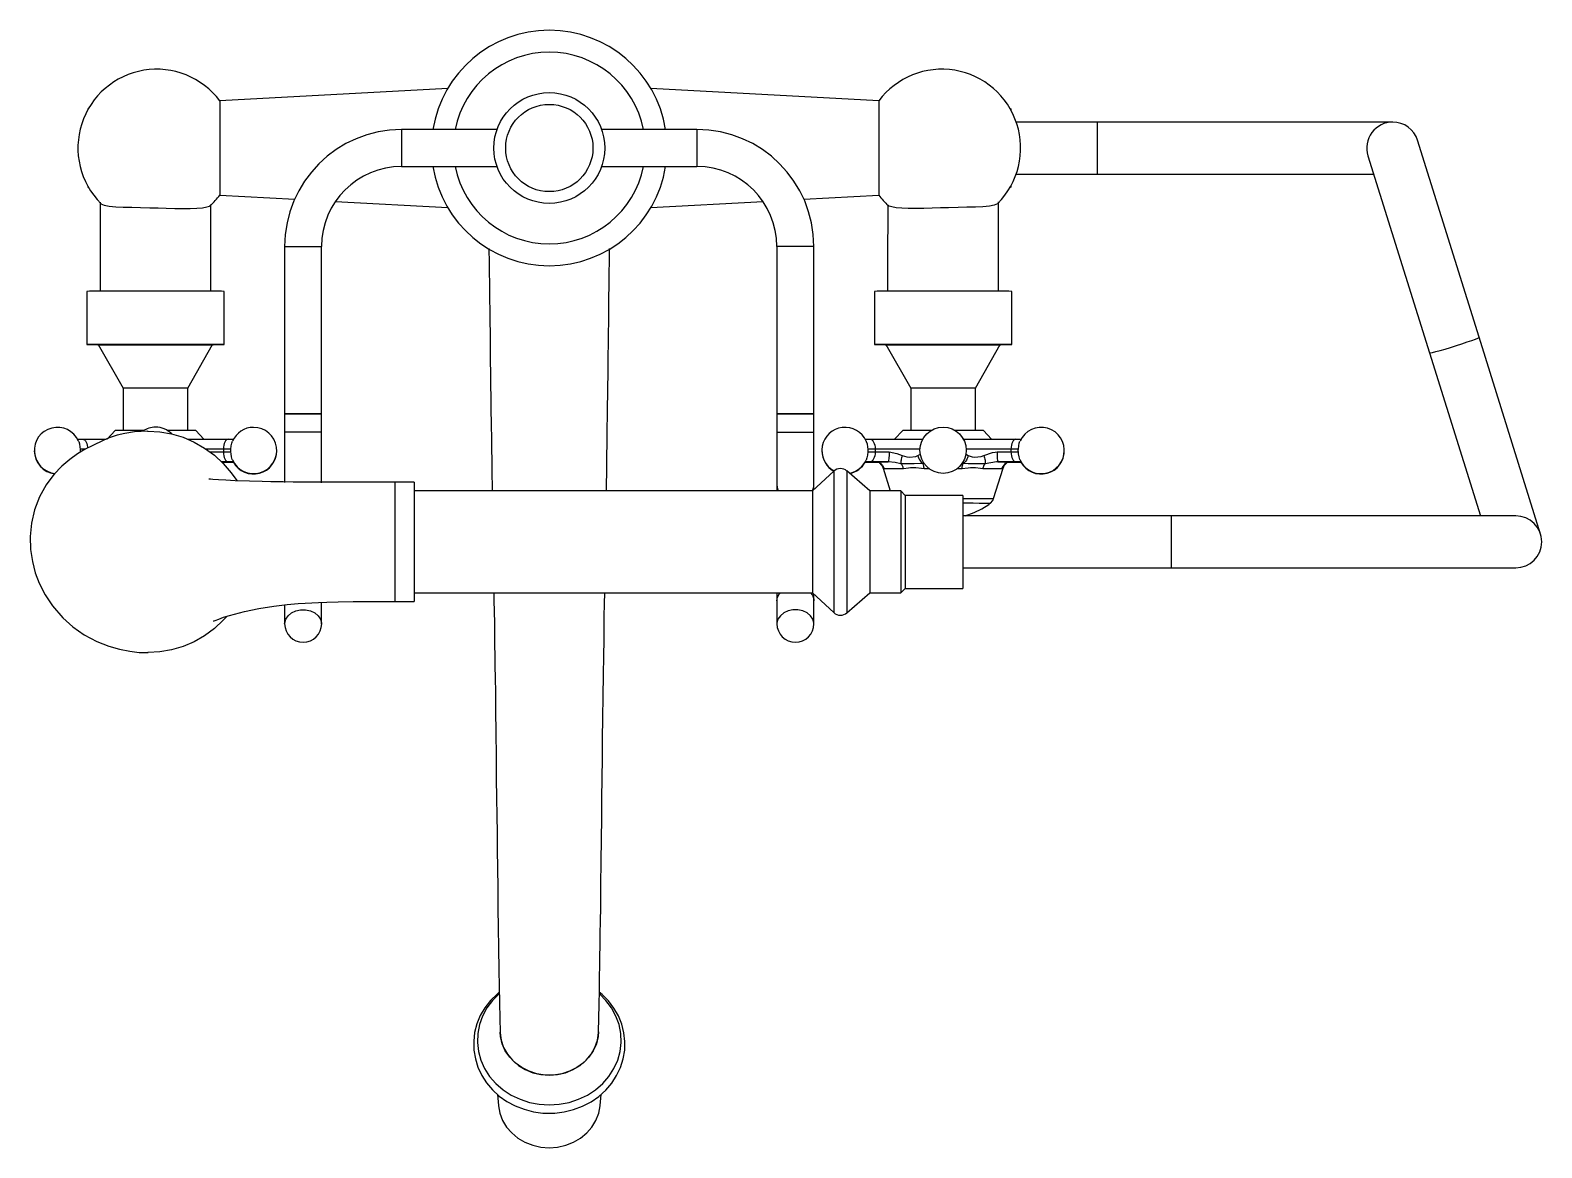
# Model space of a CAD drawing. Header units: millimetres. Extents: x 500 to 613, y 94 to 180.
# Drawn here: x 501.84 to 517.19, y 138.93 to 150.28 of the extents above; entities that cross this region are included whole.
import ezdxf

# ---------------------------------------------------------------- set-up
doc = ezdxf.new("R2010")
doc.units = ezdxf.units.MM
doc.layers.add('RUBINETTI', color=251, linetype='Continuous')

msp = doc.modelspace()

# ---------------------------------------------------------------- linework, layer by layer
at = {"layer": 'RUBINETTI'}
for p, q in [((506.076, 149.693), (503.761, 149.566)), ((503.761, 149.566), (503.761, 148.609)), ((510.455, 149.566), (508.14, 149.693)), ((510.455, 149.566), (510.455, 148.609)), ((502.428, 149.489), (502.42, 149.485)), ((502.42, 149.485), (502.42, 149.476)), ((511.788, 149.489), (511.795, 149.485)), ((511.795, 149.485), (511.795, 149.476)), ((506.577, 149.275), (505.608, 149.275)), ((505.608, 149.275), (505.608, 148.9)), ((508.608, 149.275), (507.639, 149.275)), ((508.608, 149.275), (508.608, 148.9)), ((512.676, 149.352), (511.851, 149.352)), ((515.676, 149.352), (512.676, 149.352)), ((512.676, 148.824), (512.676, 149.352)), ((516.553, 147.167), (515.928, 149.167)), ((515.424, 149.009), (516.049, 147.009)), ((505.608, 148.9), (506.577, 148.9)), ((507.639, 148.9), (508.608, 148.9)), ((511.851, 148.824), (512.676, 148.824)), ((512.676, 148.824), (515.482, 148.824)), ((502.42, 148.7), (502.42, 148.691)), ((502.42, 148.691), (502.428, 148.686)), ((511.795, 148.691), (511.788, 148.686)), ((511.795, 148.7), (511.795, 148.691)), ((502.546, 148.539), (502.546, 148.484)), ((502.546, 148.484), (502.546, 148.377)), ((502.554, 148.525), (502.554, 148.522)), ((502.554, 148.522), (502.587, 148.508)), ((502.587, 148.508), (502.637, 148.499)), ((502.637, 148.499), (502.704, 148.492)), ((502.704, 148.492), (502.779, 148.488)), ((502.779, 148.488), (502.866, 148.486)), ((502.866, 148.486), (502.956, 148.484)), ((502.956, 148.484), (503.051, 148.482)), ((503.051, 148.482), (503.135, 148.479)), ((503.135, 148.479), (503.218, 148.477)), ((503.218, 148.477), (503.303, 148.475)), ((503.303, 148.475), (503.384, 148.474)), ((503.384, 148.474), (503.461, 148.475)), ((503.461, 148.475), (503.528, 148.477)), ((503.528, 148.477), (503.585, 148.482)), ((503.585, 148.482), (503.628, 148.489)), ((503.628, 148.489), (503.657, 148.498)), ((503.657, 148.498), (503.664, 148.503)), ((503.67, 148.49), (503.67, 148.511)), ((503.67, 148.237), (503.67, 148.49)), ((503.761, 148.609), (504.522, 148.568)), ((504.936, 148.545), (506.076, 148.483)), ((508.14, 148.483), (509.279, 148.545)), ((509.694, 148.568), (510.455, 148.609)), ((510.546, 148.511), (510.546, 148.486)), ((510.546, 148.486), (510.546, 148.312)), ((510.559, 148.498), (510.552, 148.503)), ((510.587, 148.489), (510.559, 148.498)), ((510.631, 148.482), (510.587, 148.489)), ((510.688, 148.477), (510.631, 148.482)), ((510.755, 148.475), (510.688, 148.477)), ((510.832, 148.474), (510.755, 148.475)), ((510.912, 148.475), (510.832, 148.474)), ((510.998, 148.477), (510.912, 148.475)), ((511.081, 148.479), (510.998, 148.477)), ((511.164, 148.482), (511.081, 148.479)), ((511.26, 148.484), (511.164, 148.482)), ((511.35, 148.486), (511.26, 148.484)), ((511.437, 148.488), (511.35, 148.486)), ((511.512, 148.492), (511.437, 148.488)), ((511.579, 148.499), (511.512, 148.492)), ((511.628, 148.508), (511.579, 148.499)), ((511.661, 148.522), (511.628, 148.508)), ((511.662, 148.525), (511.661, 148.522)), ((511.67, 148.5), (511.67, 148.54)), ((511.67, 148.416), (511.67, 148.5)), ((502.546, 148.377), (502.546, 148.244)), ((511.67, 148.314), (511.67, 148.416)), ((502.546, 148.244), (502.545, 148.079)), ((503.67, 147.949), (503.67, 148.237)), ((510.546, 148.312), (510.545, 148.112)), ((511.67, 148.189), (511.67, 148.314)), ((511.67, 148.037), (511.67, 148.189)), ((502.545, 148.079), (502.545, 147.878)), ((504.42, 148.088), (504.42, 146.388)), ((504.42, 148.088), (504.795, 148.088)), ((504.795, 146.388), (504.795, 148.088)), ((506.495, 148.066), (506.497, 147.919)), ((507.717, 147.742), (507.72, 148.012)), ((507.72, 148.012), (507.721, 148.068)), ((509.42, 148.088), (509.42, 146.388)), ((509.795, 148.088), (509.42, 148.088)), ((509.795, 146.388), (509.795, 148.088)), ((510.545, 148.112), (510.545, 147.886)), ((511.67, 147.853), (511.67, 148.037)), ((502.545, 147.878), (502.545, 147.632)), ((503.67, 147.632), (503.67, 147.949)), ((506.497, 147.919), (506.5, 147.62)), ((510.545, 147.886), (510.545, 147.632)), ((507.714, 147.516), (507.717, 147.742)), ((511.67, 147.632), (511.67, 147.853)), ((502.41, 147.632), (502.41, 147.092)), ((502.417, 147.632), (502.41, 147.632)), ((502.438, 147.633), (502.417, 147.632)), ((502.473, 147.633), (502.438, 147.633)), ((502.521, 147.633), (502.473, 147.633)), ((502.58, 147.634), (502.521, 147.633)), ((502.651, 147.634), (502.58, 147.634)), ((502.731, 147.634), (502.651, 147.634)), ((502.818, 147.634), (502.731, 147.634)), ((502.911, 147.634), (502.818, 147.634)), ((503.009, 147.634), (502.911, 147.634)), ((503.108, 147.634), (503.009, 147.634)), ((503.207, 147.634), (503.108, 147.634)), ((503.304, 147.634), (503.207, 147.634)), ((503.398, 147.634), (503.304, 147.634)), ((503.485, 147.634), (503.398, 147.634)), ((503.565, 147.634), (503.485, 147.634)), ((503.635, 147.634), (503.565, 147.634)), ((503.695, 147.633), (503.635, 147.634)), ((503.743, 147.633), (503.695, 147.633)), ((503.777, 147.633), (503.743, 147.633)), ((503.799, 147.632), (503.777, 147.633)), ((503.806, 147.632), (503.799, 147.632)), ((503.806, 147.092), (503.806, 147.632)), ((506.5, 147.62), (506.503, 147.369)), ((510.41, 147.632), (510.41, 147.092)), ((510.417, 147.632), (510.41, 147.632)), ((510.41, 147.632), (510.41, 147.632)), ((510.438, 147.633), (510.417, 147.632)), ((510.473, 147.633), (510.438, 147.633)), ((510.521, 147.633), (510.473, 147.633)), ((510.58, 147.634), (510.521, 147.633)), ((510.651, 147.634), (510.58, 147.634)), ((510.731, 147.634), (510.651, 147.634)), ((510.818, 147.634), (510.731, 147.634)), ((510.911, 147.634), (510.818, 147.634)), ((511.009, 147.634), (510.911, 147.634)), ((511.108, 147.634), (511.009, 147.634)), ((511.207, 147.634), (511.108, 147.634)), ((511.304, 147.634), (511.207, 147.634)), ((511.398, 147.634), (511.304, 147.634)), ((511.485, 147.634), (511.398, 147.634)), ((511.565, 147.634), (511.485, 147.634)), ((511.635, 147.634), (511.565, 147.634)), ((511.695, 147.633), (511.635, 147.634)), ((511.743, 147.633), (511.695, 147.633)), ((511.777, 147.633), (511.743, 147.633)), ((511.799, 147.632), (511.777, 147.633)), ((511.806, 147.632), (511.799, 147.632)), ((511.806, 147.092), (511.806, 147.632)), ((507.712, 147.334), (507.714, 147.516)), ((506.503, 147.369), (506.506, 147.165)), ((507.71, 147.196), (507.712, 147.334)), ((502.417, 147.092), (502.41, 147.092)), ((502.41, 147.092), (502.417, 147.091)), ((502.438, 147.092), (502.417, 147.092)), ((502.417, 147.091), (502.438, 147.091)), ((502.473, 147.093), (502.438, 147.092)), ((502.438, 147.091), (502.473, 147.091)), ((502.521, 147.093), (502.473, 147.093)), ((502.473, 147.091), (502.521, 147.09)), ((502.58, 147.093), (502.521, 147.093)), ((502.521, 147.09), (502.58, 147.09)), ((502.527, 147.092), (502.779, 146.649)), ((502.535, 147.092), (502.527, 147.092)), ((502.527, 147.092), (502.527, 147.092)), ((502.556, 147.092), (502.535, 147.092)), ((502.591, 147.093), (502.556, 147.092)), ((502.651, 147.093), (502.58, 147.093)), ((502.638, 147.093), (502.591, 147.093)), ((502.697, 147.093), (502.638, 147.093)), ((502.731, 147.094), (502.651, 147.093)), ((502.767, 147.093), (502.697, 147.093)), ((502.818, 147.094), (502.731, 147.094)), ((502.844, 147.093), (502.767, 147.093)), ((502.911, 147.094), (502.818, 147.094)), ((502.929, 147.094), (502.844, 147.093)), ((503.009, 147.094), (502.911, 147.094)), ((503.017, 147.094), (502.929, 147.094)), ((503.108, 147.094), (503.009, 147.094)), ((503.108, 147.094), (503.017, 147.094)), ((503.199, 147.094), (503.108, 147.094)), ((503.207, 147.094), (503.108, 147.094)), ((503.287, 147.094), (503.199, 147.094)), ((503.304, 147.094), (503.207, 147.094)), ((503.371, 147.093), (503.287, 147.094)), ((503.398, 147.094), (503.304, 147.094)), ((503.449, 147.093), (503.371, 147.093)), ((503.485, 147.094), (503.398, 147.094)), ((503.437, 146.649), (503.688, 147.092)), ((503.518, 147.093), (503.449, 147.093)), ((503.565, 147.093), (503.485, 147.094)), ((503.577, 147.093), (503.518, 147.093)), ((503.635, 147.093), (503.565, 147.093)), ((503.625, 147.093), (503.577, 147.093)), ((503.66, 147.092), (503.625, 147.093)), ((503.695, 147.093), (503.635, 147.093)), ((503.635, 147.09), (503.695, 147.09)), ((503.681, 147.092), (503.66, 147.092)), ((503.688, 147.092), (503.681, 147.092)), ((503.688, 147.092), (503.688, 147.092)), ((503.743, 147.093), (503.695, 147.093)), ((503.695, 147.09), (503.743, 147.091)), ((503.777, 147.092), (503.743, 147.093)), ((503.743, 147.091), (503.777, 147.091)), ((503.799, 147.092), (503.777, 147.092)), ((503.777, 147.091), (503.799, 147.091)), ((503.799, 147.091), (503.806, 147.092)), ((503.806, 147.092), (503.799, 147.092)), ((506.506, 147.165), (506.508, 147.009)), ((507.707, 146.975), (507.709, 147.101)), ((507.709, 147.101), (507.71, 147.196)), ((510.417, 147.092), (510.41, 147.092)), ((510.41, 147.092), (510.417, 147.091)), ((510.438, 147.092), (510.417, 147.092)), ((510.417, 147.091), (510.438, 147.091)), ((510.473, 147.093), (510.438, 147.092)), ((510.438, 147.091), (510.473, 147.091)), ((510.521, 147.093), (510.473, 147.093)), ((510.473, 147.091), (510.521, 147.09)), ((510.58, 147.093), (510.521, 147.093)), ((510.521, 147.09), (510.58, 147.09)), ((510.527, 147.092), (510.779, 146.649)), ((510.535, 147.092), (510.527, 147.092)), ((510.527, 147.092), (510.527, 147.092)), ((510.556, 147.092), (510.535, 147.092)), ((510.591, 147.093), (510.556, 147.092)), ((510.651, 147.093), (510.58, 147.093)), ((510.638, 147.093), (510.591, 147.093)), ((510.697, 147.093), (510.638, 147.093)), ((510.731, 147.094), (510.651, 147.093)), ((510.767, 147.093), (510.697, 147.093)), ((510.818, 147.094), (510.731, 147.094)), ((510.844, 147.093), (510.767, 147.093)), ((510.911, 147.094), (510.818, 147.094)), ((510.929, 147.094), (510.844, 147.093)), ((511.009, 147.094), (510.911, 147.094)), ((511.017, 147.094), (510.929, 147.094)), ((511.108, 147.094), (511.009, 147.094)), ((511.108, 147.094), (511.017, 147.094)), ((511.199, 147.094), (511.108, 147.094)), ((511.207, 147.094), (511.108, 147.094)), ((511.287, 147.094), (511.199, 147.094)), ((511.304, 147.094), (511.207, 147.094)), ((511.371, 147.093), (511.287, 147.094)), ((511.398, 147.094), (511.304, 147.094)), ((511.449, 147.093), (511.371, 147.093)), ((511.485, 147.094), (511.398, 147.094)), ((511.437, 146.649), (511.688, 147.092)), ((511.518, 147.093), (511.449, 147.093)), ((511.565, 147.093), (511.485, 147.094)), ((511.577, 147.093), (511.518, 147.093)), ((511.635, 147.093), (511.565, 147.093)), ((511.625, 147.093), (511.577, 147.093)), ((511.66, 147.092), (511.625, 147.093)), ((511.695, 147.093), (511.635, 147.093)), ((511.635, 147.09), (511.695, 147.09)), ((511.681, 147.092), (511.66, 147.092)), ((511.688, 147.092), (511.681, 147.092)), ((511.688, 147.092), (511.688, 147.092)), ((511.743, 147.093), (511.695, 147.093)), ((511.695, 147.09), (511.743, 147.091)), ((511.777, 147.092), (511.743, 147.093)), ((511.743, 147.091), (511.777, 147.091)), ((511.799, 147.092), (511.777, 147.092)), ((511.777, 147.091), (511.799, 147.091)), ((511.799, 147.091), (511.806, 147.092)), ((511.806, 147.092), (511.799, 147.092)), ((516.322, 147.081), (516.379, 147.1)), ((516.379, 147.1), (516.432, 147.118)), ((516.432, 147.118), (516.478, 147.134)), ((516.478, 147.134), (516.515, 147.148)), ((516.515, 147.148), (516.54, 147.158)), ((516.54, 147.158), (516.552, 147.165)), ((516.552, 147.165), (516.553, 147.167)), ((517.177, 145.167), (516.553, 147.167)), ((502.58, 147.09), (502.651, 147.09)), ((502.651, 147.09), (502.731, 147.09)), ((502.731, 147.09), (502.818, 147.09)), ((502.818, 147.09), (502.911, 147.089)), ((502.911, 147.089), (503.009, 147.089)), ((503.009, 147.089), (503.108, 147.089)), ((503.108, 147.089), (503.207, 147.089)), ((503.207, 147.089), (503.304, 147.089)), ((503.304, 147.089), (503.398, 147.09)), ((503.398, 147.09), (503.485, 147.09)), ((503.485, 147.09), (503.565, 147.09)), ((503.565, 147.09), (503.635, 147.09)), ((506.508, 147.009), (506.509, 146.899)), ((507.705, 146.818), (507.707, 146.975)), ((510.58, 147.09), (510.651, 147.09)), ((510.651, 147.09), (510.731, 147.09)), ((510.731, 147.09), (510.818, 147.09)), ((510.818, 147.09), (510.911, 147.089)), ((510.911, 147.089), (511.009, 147.089)), ((511.009, 147.089), (511.108, 147.089)), ((511.108, 147.089), (511.207, 147.089)), ((511.207, 147.089), (511.304, 147.089)), ((511.304, 147.089), (511.398, 147.09)), ((511.398, 147.09), (511.485, 147.09)), ((511.485, 147.09), (511.565, 147.09)), ((511.565, 147.09), (511.635, 147.09)), ((516.049, 147.009), (516.566, 145.352)), ((516.049, 147.009), (516.049, 147.009)), ((516.049, 147.009), (516.057, 147.009)), ((516.057, 147.009), (516.078, 147.012)), ((516.078, 147.012), (516.112, 147.02)), ((516.112, 147.02), (516.156, 147.032)), ((516.156, 147.032), (516.207, 147.046)), ((516.207, 147.046), (516.263, 147.063)), ((516.263, 147.063), (516.322, 147.081)), ((506.509, 146.899), (506.51, 146.829)), ((506.51, 146.829), (506.511, 146.762)), ((507.703, 146.631), (507.705, 146.818)), ((502.779, 146.649), (502.779, 146.22)), ((502.781, 146.649), (502.779, 146.649)), ((502.795, 146.649), (502.781, 146.649)), ((502.823, 146.649), (502.795, 146.649)), ((502.863, 146.65), (502.823, 146.649)), ((502.914, 146.65), (502.863, 146.65)), ((502.974, 146.65), (502.914, 146.65)), ((503.039, 146.65), (502.974, 146.65)), ((503.108, 146.65), (503.039, 146.65)), ((503.176, 146.65), (503.108, 146.65)), ((503.242, 146.65), (503.176, 146.65)), ((503.301, 146.65), (503.242, 146.65)), ((503.352, 146.65), (503.301, 146.65)), ((503.393, 146.649), (503.352, 146.65)), ((503.421, 146.649), (503.393, 146.649)), ((503.435, 146.649), (503.421, 146.649)), ((503.437, 146.649), (503.435, 146.649)), ((503.437, 146.22), (503.437, 146.649)), ((506.511, 146.762), (506.512, 146.672)), ((506.512, 146.672), (506.514, 146.562)), ((507.7, 146.42), (507.703, 146.631)), ((510.779, 146.649), (510.779, 146.22)), ((510.781, 146.649), (510.779, 146.649)), ((510.795, 146.649), (510.781, 146.649)), ((510.823, 146.649), (510.795, 146.649)), ((510.863, 146.65), (510.823, 146.649)), ((510.914, 146.65), (510.863, 146.65)), ((510.974, 146.65), (510.914, 146.65)), ((511.039, 146.65), (510.974, 146.65)), ((511.108, 146.65), (511.039, 146.65)), ((511.176, 146.65), (511.108, 146.65)), ((511.242, 146.65), (511.176, 146.65)), ((511.301, 146.65), (511.242, 146.65)), ((511.352, 146.65), (511.301, 146.65)), ((511.393, 146.649), (511.352, 146.65)), ((511.421, 146.649), (511.393, 146.649)), ((511.435, 146.649), (511.421, 146.649)), ((511.437, 146.649), (511.435, 146.649)), ((511.437, 146.22), (511.437, 146.649)), ((506.514, 146.562), (506.515, 146.433)), ((504.42, 146.388), (504.42, 146.203)), ((504.795, 146.388), (504.42, 146.388)), ((504.42, 146.388), (504.795, 146.388)), ((504.795, 146.203), (504.795, 146.388)), ((506.515, 146.433), (506.518, 146.286)), ((507.697, 146.19), (507.7, 146.42)), ((509.42, 146.388), (509.42, 146.203)), ((509.795, 146.388), (509.42, 146.388)), ((509.42, 146.388), (509.795, 146.388)), ((509.795, 146.203), (509.795, 146.388)), ((502.699, 146.219), (502.616, 146.13)), ((502.718, 146.17), (502.639, 146.143)), ((502.701, 146.219), (502.699, 146.219)), ((502.714, 146.219), (502.701, 146.219)), ((502.742, 146.22), (502.714, 146.219)), ((502.795, 146.189), (502.718, 146.17)), ((502.781, 146.22), (502.742, 146.22)), ((502.832, 146.22), (502.781, 146.22)), ((502.896, 146.205), (502.795, 146.189)), ((502.893, 146.22), (502.832, 146.22)), ((502.96, 146.22), (502.893, 146.22)), ((503.029, 146.213), (502.896, 146.205)), ((502.989, 146.22), (502.96, 146.22)), ((503.028, 146.213), (503.032, 146.213)), ((503.032, 146.213), (503.153, 146.206)), ((503.153, 146.206), (503.272, 146.185)), ((503.256, 146.22), (503.227, 146.22)), ((503.323, 146.22), (503.256, 146.22)), ((503.272, 146.185), (503.389, 146.15)), ((503.383, 146.22), (503.323, 146.22)), ((503.434, 146.22), (503.383, 146.22)), ((503.474, 146.22), (503.434, 146.22)), ((503.501, 146.219), (503.474, 146.22)), ((503.515, 146.219), (503.501, 146.219)), ((503.517, 146.219), (503.515, 146.219)), ((503.6, 146.13), (503.517, 146.219)), ((504.42, 146.203), (504.42, 145.691)), ((504.795, 146.203), (504.42, 146.203)), ((504.795, 145.689), (504.795, 146.203)), ((506.518, 146.286), (506.52, 146.124)), ((507.692, 145.86), (507.697, 146.19)), ((509.42, 146.203), (509.42, 145.665)), ((509.42, 146.203), (509.795, 146.203)), ((509.795, 145.665), (509.795, 146.203)), ((510.699, 146.219), (510.616, 146.13)), ((510.701, 146.219), (510.699, 146.219)), ((510.714, 146.219), (510.701, 146.219)), ((510.742, 146.22), (510.714, 146.219)), ((510.781, 146.22), (510.742, 146.22)), ((510.832, 146.22), (510.781, 146.22)), ((510.893, 146.22), (510.832, 146.22)), ((510.96, 146.22), (510.893, 146.22)), ((510.989, 146.22), (510.96, 146.22)), ((511.256, 146.22), (511.227, 146.22)), ((511.323, 146.22), (511.256, 146.22)), ((511.383, 146.22), (511.323, 146.22)), ((511.434, 146.22), (511.383, 146.22)), ((511.474, 146.22), (511.434, 146.22)), ((511.501, 146.219), (511.474, 146.22)), ((511.515, 146.219), (511.501, 146.219)), ((511.517, 146.219), (511.515, 146.219)), ((511.6, 146.13), (511.517, 146.219)), ((502.392, 146.028), (502.316, 145.981)), ((502.317, 146.131), (502.368, 146.131)), ((502.326, 146.112), (502.328, 146.108)), ((502.328, 146.108), (502.336, 146.082)), ((502.336, 146.082), (502.341, 146.051)), ((502.341, 146.051), (502.343, 146.031)), ((502.399, 146.031), (502.343, 146.031)), ((502.343, 146.031), (502.343, 146.027)), ((502.343, 146.027), (502.343, 146.023)), ((502.343, 146.023), (502.344, 146.02)), ((502.344, 146.02), (502.344, 146.016)), ((502.344, 146.016), (502.344, 146.012)), ((502.368, 146.131), (502.378, 146.129)), ((502.368, 146.131), (502.441, 146.13)), ((502.378, 146.129), (502.387, 146.123)), ((502.387, 146.123), (502.396, 146.114)), ((502.463, 146.065), (502.392, 146.028)), ((502.396, 146.114), (502.403, 146.101)), ((502.403, 146.101), (502.409, 146.086)), ((502.409, 146.086), (502.414, 146.069)), ((502.414, 146.069), (502.417, 146.05)), ((502.417, 146.05), (502.418, 146.041)), ((502.441, 146.13), (502.518, 146.13)), ((502.584, 146.121), (502.463, 146.065)), ((502.518, 146.13), (502.598, 146.13)), ((502.639, 146.143), (502.584, 146.121)), ((502.598, 146.13), (502.606, 146.13)), ((503.389, 146.15), (503.501, 146.101)), ((503.438, 146.13), (503.461, 146.13)), ((503.461, 146.13), (503.538, 146.13)), ((503.501, 146.101), (503.607, 146.04)), ((503.538, 146.13), (503.618, 146.13)), ((503.607, 146.04), (503.706, 145.967)), ((503.618, 146.13), (503.698, 146.13)), ((503.655, 146.031), (503.622, 146.031)), ((503.729, 146.031), (503.655, 146.031)), ((503.698, 146.13), (503.775, 146.13)), ((503.798, 146.031), (503.729, 146.031)), ((503.775, 146.13), (503.848, 146.131)), ((503.799, 146.05), (503.798, 146.031)), ((503.798, 146.031), (503.798, 146.001)), ((503.873, 146.031), (503.798, 146.031)), ((503.802, 146.069), (503.799, 146.05)), ((503.806, 146.086), (503.802, 146.069)), ((503.812, 146.101), (503.806, 146.086)), ((503.82, 146.114), (503.812, 146.101)), ((503.829, 146.123), (503.82, 146.114)), ((503.838, 146.129), (503.829, 146.123)), ((503.848, 146.131), (503.838, 146.129)), ((503.848, 146.131), (503.899, 146.131)), ((503.872, 146.027), (503.873, 146.031)), ((503.872, 146.023), (503.872, 146.027)), ((503.872, 146.02), (503.872, 146.023)), ((503.872, 146.016), (503.872, 146.02)), ((503.872, 146.012), (503.872, 146.016)), ((503.873, 146.031), (503.876, 146.063)), ((503.876, 146.063), (503.882, 146.091)), ((503.882, 146.091), (503.89, 146.112)), ((506.52, 146.124), (506.525, 145.823)), ((510.317, 146.131), (510.368, 146.131)), ((510.326, 146.111), (510.328, 146.108)), ((510.328, 146.108), (510.336, 146.082)), ((510.336, 146.082), (510.341, 146.051)), ((510.341, 146.051), (510.343, 146.031)), ((510.418, 146.031), (510.343, 146.031)), ((510.343, 146.031), (510.343, 146.027)), ((510.343, 146.027), (510.343, 146.023)), ((510.343, 146.023), (510.344, 146.02)), ((510.344, 146.02), (510.344, 146.016)), ((510.344, 146.016), (510.344, 146.012)), ((510.368, 146.131), (510.441, 146.13)), ((510.368, 146.131), (510.378, 146.129)), ((510.378, 146.129), (510.387, 146.123)), ((510.387, 146.123), (510.396, 146.114)), ((510.396, 146.114), (510.403, 146.101)), ((510.403, 146.101), (510.409, 146.086)), ((510.409, 146.086), (510.414, 146.069)), ((510.414, 146.069), (510.417, 146.05)), ((510.417, 146.05), (510.418, 146.031)), ((510.418, 146.031), (510.418, 146.001)), ((510.487, 146.031), (510.418, 146.031)), ((510.441, 146.13), (510.518, 146.13)), ((510.56, 146.031), (510.487, 146.031)), ((510.518, 146.13), (510.598, 146.13)), ((510.635, 146.031), (510.56, 146.031)), ((510.598, 146.13), (510.678, 146.13)), ((510.709, 146.031), (510.635, 146.031)), ((510.678, 146.13), (510.755, 146.13)), ((510.778, 146.031), (510.709, 146.031)), ((510.755, 146.13), (510.828, 146.131)), ((510.839, 146.031), (510.778, 146.031)), ((510.828, 146.131), (510.894, 146.131)), ((510.873, 146.031), (510.839, 146.031)), ((510.894, 146.131), (510.906, 146.131)), ((511.309, 146.131), (511.322, 146.131)), ((511.322, 146.131), (511.388, 146.131)), ((511.377, 146.031), (511.342, 146.031)), ((511.438, 146.031), (511.377, 146.031)), ((511.388, 146.131), (511.461, 146.13)), ((511.507, 146.031), (511.438, 146.031)), ((511.461, 146.13), (511.538, 146.13)), ((511.58, 146.031), (511.507, 146.031)), ((511.538, 146.13), (511.618, 146.13)), ((511.655, 146.031), (511.58, 146.031)), ((511.618, 146.13), (511.698, 146.13)), ((511.729, 146.031), (511.655, 146.031)), ((511.698, 146.13), (511.775, 146.13)), ((511.798, 146.031), (511.729, 146.031)), ((511.775, 146.13), (511.848, 146.131)), ((511.799, 146.05), (511.798, 146.031)), ((511.798, 146.031), (511.798, 146.001)), ((511.873, 146.031), (511.798, 146.031)), ((511.802, 146.069), (511.799, 146.05)), ((511.806, 146.086), (511.802, 146.069)), ((511.812, 146.101), (511.806, 146.086)), ((511.82, 146.114), (511.812, 146.101)), ((511.829, 146.123), (511.82, 146.114)), ((511.838, 146.129), (511.829, 146.123)), ((511.848, 146.131), (511.838, 146.129)), ((511.848, 146.131), (511.899, 146.131)), ((511.872, 146.027), (511.873, 146.031)), ((511.872, 146.023), (511.872, 146.027)), ((511.872, 146.02), (511.872, 146.023)), ((511.872, 146.016), (511.872, 146.02)), ((511.872, 146.012), (511.872, 146.016)), ((511.873, 146.031), (511.876, 146.063)), ((511.876, 146.063), (511.882, 146.091)), ((511.882, 146.091), (511.889, 146.112)), ((502.237, 145.925), (502.156, 145.856)), ((502.316, 145.981), (502.237, 145.925)), ((502.344, 146.012), (502.343, 146.008)), ((502.343, 146.008), (502.343, 146.005)), ((502.343, 146.005), (502.343, 146.001)), ((503.664, 146.001), (503.675, 146.001)), ((503.675, 146.001), (503.693, 146.001)), ((503.693, 146.001), (503.711, 146.001)), ((503.706, 145.967), (503.797, 145.883)), ((503.711, 146.001), (503.729, 146.001)), ((503.729, 146.001), (503.747, 146.001)), ((503.747, 146.001), (503.764, 146.001)), ((503.764, 146.001), (503.781, 146.001)), ((503.783, 145.9), (503.78, 145.9)), ((503.781, 146.001), (503.798, 146.001)), ((503.781, 145.9), (503.786, 145.9)), ((503.805, 145.9), (503.783, 145.9)), ((503.786, 145.898), (503.783, 145.898)), ((503.783, 145.897), (503.805, 145.897)), ((503.786, 145.9), (503.803, 145.9)), ((503.803, 145.898), (503.786, 145.898)), ((503.797, 145.883), (503.878, 145.789)), ((503.798, 146.001), (503.873, 146.001)), ((503.798, 146.001), (503.799, 145.981)), ((503.799, 145.981), (503.802, 145.963)), ((503.802, 145.963), (503.806, 145.945)), ((503.803, 145.9), (503.82, 145.9)), ((503.82, 145.898), (503.803, 145.898)), ((503.827, 145.9), (503.805, 145.9)), ((503.805, 145.897), (503.827, 145.897)), ((503.806, 145.945), (503.812, 145.93)), ((503.812, 145.93), (503.82, 145.918)), ((503.82, 145.918), (503.829, 145.908)), ((503.82, 145.9), (503.839, 145.9)), ((503.839, 145.898), (503.82, 145.898)), ((503.848, 145.901), (503.827, 145.9)), ((503.827, 145.897), (503.848, 145.897)), ((503.829, 145.908), (503.838, 145.903)), ((503.838, 145.903), (503.848, 145.901)), ((503.839, 145.9), (503.858, 145.9)), ((503.858, 145.898), (503.839, 145.898)), ((503.899, 145.901), (503.848, 145.901)), ((503.848, 145.897), (503.901, 145.898)), ((503.858, 145.9), (503.877, 145.9)), ((503.877, 145.898), (503.858, 145.898)), ((503.872, 146.008), (503.872, 146.012)), ((503.872, 146.005), (503.872, 146.008)), ((503.873, 146.001), (503.872, 146.005)), ((503.875, 145.981), (503.873, 146.001)), ((503.88, 145.95), (503.875, 145.981)), ((503.877, 145.9), (503.898, 145.9)), ((503.898, 145.898), (503.877, 145.898)), ((503.888, 145.924), (503.88, 145.95)), ((503.89, 145.92), (503.888, 145.924)), ((503.898, 145.9), (503.899, 145.9)), ((503.901, 145.898), (503.898, 145.898)), ((503.901, 145.898), (503.898, 145.898)), ((510.315, 145.898), (510.368, 145.897)), ((510.318, 145.898), (510.315, 145.898)), ((510.315, 145.898), (510.318, 145.898)), ((510.368, 145.901), (510.317, 145.901)), ((510.317, 145.9), (510.318, 145.9)), ((510.318, 145.9), (510.338, 145.9)), ((510.338, 145.898), (510.318, 145.898)), ((510.333, 145.94), (510.326, 145.919)), ((510.339, 145.969), (510.333, 145.94)), ((510.338, 145.9), (510.358, 145.9)), ((510.358, 145.898), (510.338, 145.898)), ((510.343, 146.001), (510.339, 145.969)), ((510.344, 146.012), (510.343, 146.008)), ((510.343, 146.008), (510.343, 146.005)), ((510.343, 146.005), (510.343, 146.001)), ((510.343, 146.001), (510.418, 146.001)), ((510.358, 145.9), (510.377, 145.9)), ((510.377, 145.898), (510.358, 145.898)), ((510.378, 145.903), (510.368, 145.901)), ((510.389, 145.9), (510.368, 145.901)), ((510.368, 145.897), (510.389, 145.897)), ((510.377, 145.9), (510.395, 145.9)), ((510.395, 145.898), (510.377, 145.898)), ((510.387, 145.908), (510.378, 145.903)), ((510.396, 145.918), (510.387, 145.908)), ((510.411, 145.9), (510.389, 145.9)), ((510.389, 145.897), (510.411, 145.897)), ((510.395, 145.9), (510.413, 145.9)), ((510.413, 145.898), (510.395, 145.898)), ((510.403, 145.93), (510.396, 145.918)), ((510.409, 145.945), (510.403, 145.93)), ((510.414, 145.963), (510.409, 145.945)), ((510.433, 145.9), (510.411, 145.9)), ((510.411, 145.897), (510.433, 145.897)), ((510.413, 145.9), (510.429, 145.9)), ((510.429, 145.898), (510.413, 145.898)), ((510.417, 145.981), (510.414, 145.963)), ((510.418, 146.001), (510.417, 145.981)), ((510.418, 146.001), (510.434, 146.001)), ((510.429, 145.9), (510.445, 145.9)), ((510.445, 145.898), (510.429, 145.898)), ((510.455, 145.9), (510.433, 145.9)), ((510.433, 145.897), (510.453, 145.897)), ((510.434, 146.001), (510.451, 146.001)), ((510.444, 145.9), (510.454, 145.898)), ((510.445, 145.9), (510.459, 145.9)), ((510.459, 145.898), (510.445, 145.898)), ((510.451, 146.001), (510.469, 146.001)), ((510.454, 145.9), (510.455, 145.898)), ((510.455, 145.899), (510.454, 145.9)), ((510.454, 145.9), (510.456, 145.898)), ((510.455, 145.9), (510.458, 145.896)), ((510.478, 145.9), (510.455, 145.9)), ((510.455, 145.9), (510.46, 145.894)), ((510.455, 145.898), (510.456, 145.897)), ((510.456, 145.897), (510.459, 145.894)), ((510.458, 145.896), (510.466, 145.888)), ((510.459, 145.9), (510.464, 145.899)), ((510.459, 145.9), (510.468, 145.9)), ((510.459, 145.894), (510.475, 145.878)), ((510.46, 145.894), (510.469, 145.884)), ((510.464, 145.899), (510.473, 145.891)), ((510.466, 145.888), (510.476, 145.881)), ((510.468, 145.9), (510.478, 145.9)), ((510.469, 146.001), (510.486, 146.001)), ((510.469, 145.884), (510.474, 145.878)), ((510.473, 145.891), (510.476, 145.881)), ((510.474, 145.878), (510.475, 145.878)), ((510.474, 145.878), (510.475, 145.877)), ((510.476, 145.881), (510.475, 145.878)), ((510.475, 145.878), (510.475, 145.878)), ((510.475, 145.878), (510.475, 145.878)), ((510.475, 145.877), (510.48, 145.871)), ((510.482, 145.876), (510.476, 145.881)), ((510.478, 145.9), (510.488, 145.9)), ((510.502, 145.9), (510.478, 145.9)), ((510.48, 145.871), (510.486, 145.862)), ((510.488, 145.87), (510.482, 145.876)), ((510.486, 146.001), (510.504, 146.001)), ((510.486, 145.862), (510.496, 145.843)), ((510.488, 145.9), (510.499, 145.9)), ((510.494, 145.865), (510.488, 145.87)), ((510.499, 145.858), (510.494, 145.865)), ((510.499, 145.9), (510.511, 145.9)), ((510.525, 145.9), (510.502, 145.9)), ((510.504, 146.001), (510.523, 146.001)), ((510.511, 145.9), (510.523, 145.9)), ((510.523, 146.001), (510.541, 146.001)), ((510.523, 145.9), (510.536, 145.9)), ((510.549, 145.9), (510.525, 145.9)), ((510.536, 145.9), (510.549, 145.9)), ((510.541, 146.001), (510.56, 146.001)), ((510.551, 145.902), (510.549, 145.9)), ((510.621, 145.893), (510.549, 145.9)), ((510.553, 145.908), (510.551, 145.902)), ((510.555, 145.917), (510.553, 145.908)), ((510.556, 145.93), (510.555, 145.917)), ((510.558, 145.945), (510.556, 145.93)), ((510.559, 145.962), (510.558, 145.945)), ((510.56, 146.001), (510.559, 145.981)), ((510.559, 145.981), (510.559, 145.962)), ((510.56, 146.001), (510.638, 145.985)), ((510.68, 145.882), (510.621, 145.893)), ((510.638, 145.985), (510.692, 145.964)), ((510.682, 145.917), (510.68, 145.907)), ((510.68, 145.907), (510.68, 145.897)), ((510.68, 145.897), (510.68, 145.889)), ((510.68, 145.889), (510.68, 145.882)), ((510.685, 145.877), (510.68, 145.882)), ((510.729, 145.88), (510.68, 145.882)), ((510.683, 145.928), (510.682, 145.917)), ((510.686, 145.94), (510.683, 145.928)), ((510.688, 145.872), (510.685, 145.877)), ((510.689, 145.952), (510.686, 145.94)), ((510.692, 145.866), (510.688, 145.872)), ((510.692, 145.964), (510.689, 145.952)), ((510.692, 145.964), (510.739, 145.951)), ((510.696, 145.859), (510.692, 145.866)), ((510.816, 145.88), (510.729, 145.88)), ((510.739, 145.951), (510.766, 145.949)), ((510.766, 145.949), (510.83, 145.955)), ((510.904, 145.883), (510.816, 145.88)), ((510.83, 145.955), (510.851, 145.964)), ((510.851, 145.964), (510.879, 145.98)), ((510.851, 145.964), (510.855, 145.952)), ((510.855, 145.952), (510.859, 145.94)), ((510.859, 145.94), (510.865, 145.928)), ((510.865, 145.928), (510.871, 145.917)), ((510.871, 145.917), (510.878, 145.907)), ((510.878, 145.907), (510.886, 145.898)), ((510.886, 145.898), (510.895, 145.89)), ((510.895, 145.89), (510.904, 145.883)), ((510.918, 145.885), (510.904, 145.883)), ((510.906, 145.878), (510.904, 145.883)), ((510.908, 145.872), (510.906, 145.878)), ((510.909, 145.866), (510.908, 145.872)), ((510.911, 145.86), (510.909, 145.866)), ((511.312, 145.883), (511.297, 145.886)), ((511.305, 145.86), (511.306, 145.866)), ((511.306, 145.866), (511.308, 145.872)), ((511.308, 145.872), (511.31, 145.878)), ((511.31, 145.878), (511.312, 145.883)), ((511.321, 145.89), (511.312, 145.883)), ((511.362, 145.88), (511.312, 145.883)), ((511.33, 145.898), (511.321, 145.89)), ((511.338, 145.907), (511.33, 145.898)), ((511.335, 145.982), (511.364, 145.964)), ((511.345, 145.917), (511.338, 145.907)), ((511.351, 145.928), (511.345, 145.917)), ((511.357, 145.94), (511.351, 145.928)), ((511.361, 145.952), (511.357, 145.94)), ((511.364, 145.964), (511.361, 145.952)), ((511.449, 145.88), (511.362, 145.88)), ((511.364, 145.964), (511.402, 145.952)), ((511.402, 145.952), (511.426, 145.949)), ((511.426, 145.949), (511.495, 145.955)), ((511.535, 145.882), (511.449, 145.88)), ((511.495, 145.955), (511.523, 145.964)), ((511.524, 145.866), (511.52, 145.859)), ((511.523, 145.964), (511.611, 145.995)), ((511.523, 145.964), (511.527, 145.952)), ((511.527, 145.872), (511.524, 145.866)), ((511.527, 145.952), (511.53, 145.94)), ((511.531, 145.877), (511.527, 145.872)), ((511.53, 145.94), (511.532, 145.928)), ((511.535, 145.882), (511.531, 145.877)), ((511.532, 145.928), (511.534, 145.917)), ((511.534, 145.917), (511.535, 145.907)), ((511.535, 145.907), (511.536, 145.897)), ((511.592, 145.892), (511.535, 145.882)), ((511.536, 145.889), (511.535, 145.882)), ((511.536, 145.897), (511.536, 145.889)), ((511.651, 145.9), (511.592, 145.892)), ((511.611, 145.995), (511.637, 146)), ((511.637, 146), (511.656, 146.001)), ((511.667, 145.9), (511.651, 145.9)), ((511.656, 146.001), (511.656, 145.981)), ((511.656, 146.001), (511.675, 146.001)), ((511.656, 145.981), (511.657, 145.962)), ((511.657, 145.962), (511.658, 145.945)), ((511.658, 145.945), (511.659, 145.93)), ((511.659, 145.93), (511.661, 145.917)), ((511.661, 145.917), (511.663, 145.908)), ((511.663, 145.908), (511.665, 145.902)), ((511.665, 145.902), (511.667, 145.9)), ((511.667, 145.9), (511.68, 145.9)), ((511.691, 145.9), (511.667, 145.9)), ((511.675, 146.001), (511.693, 146.001)), ((511.68, 145.9), (511.693, 145.9)), ((511.714, 145.9), (511.691, 145.9)), ((511.693, 146.001), (511.711, 146.001)), ((511.693, 145.9), (511.705, 145.9)), ((511.705, 145.9), (511.716, 145.9)), ((511.711, 146.001), (511.729, 146.001)), ((511.737, 145.9), (511.714, 145.9)), ((511.716, 145.9), (511.727, 145.9)), ((511.722, 145.865), (511.717, 145.858)), ((511.728, 145.87), (511.722, 145.865)), ((511.725, 145.854), (511.732, 145.866)), ((511.727, 145.9), (511.738, 145.9)), ((511.733, 145.876), (511.728, 145.87)), ((511.729, 146.001), (511.747, 146.001)), ((511.732, 145.866), (511.737, 145.872)), ((511.74, 145.881), (511.733, 145.876)), ((511.735, 145.872), (511.736, 145.873)), ((511.735, 145.872), (511.735, 145.872)), ((511.736, 145.873), (511.741, 145.878)), ((511.76, 145.9), (511.737, 145.9)), ((511.737, 145.872), (511.741, 145.877)), ((511.738, 145.9), (511.747, 145.9)), ((511.74, 145.881), (511.743, 145.892)), ((511.749, 145.888), (511.74, 145.881)), ((511.741, 145.878), (511.74, 145.881)), ((511.741, 145.878), (511.754, 145.892)), ((511.741, 145.878), (511.748, 145.885)), ((511.741, 145.879), (511.741, 145.878)), ((511.741, 145.878), (511.741, 145.878)), ((511.741, 145.878), (511.741, 145.878)), ((511.741, 145.877), (511.742, 145.877)), ((511.743, 145.892), (511.756, 145.9)), ((511.747, 146.001), (511.764, 146.001)), ((511.747, 145.9), (511.756, 145.9)), ((511.748, 145.885), (511.76, 145.898)), ((511.758, 145.896), (511.749, 145.888)), ((511.754, 145.892), (511.761, 145.899)), ((511.756, 145.9), (511.771, 145.9)), ((511.771, 145.898), (511.756, 145.898)), ((511.761, 145.9), (511.758, 145.896)), ((511.762, 145.9), (511.76, 145.898)), ((511.772, 145.9), (511.76, 145.898)), ((511.783, 145.9), (511.76, 145.9)), ((511.76, 145.898), (511.76, 145.898)), ((511.761, 145.9), (511.761, 145.9)), ((511.762, 145.897), (511.783, 145.897)), ((511.764, 146.001), (511.781, 146.001)), ((511.771, 145.9), (511.786, 145.9)), ((511.786, 145.898), (511.771, 145.898)), ((511.781, 146.001), (511.798, 146.001)), ((511.805, 145.9), (511.783, 145.9)), ((511.783, 145.897), (511.805, 145.897)), ((511.786, 145.9), (511.803, 145.9)), ((511.803, 145.898), (511.786, 145.898)), ((511.798, 146.001), (511.873, 146.001)), ((511.798, 146.001), (511.799, 145.981)), ((511.799, 145.981), (511.802, 145.963)), ((511.802, 145.963), (511.806, 145.945)), ((511.803, 145.9), (511.82, 145.9)), ((511.82, 145.898), (511.803, 145.898)), ((511.827, 145.9), (511.805, 145.9)), ((511.805, 145.897), (511.827, 145.897)), ((511.806, 145.945), (511.812, 145.93)), ((511.812, 145.93), (511.82, 145.918)), ((511.82, 145.918), (511.829, 145.908)), ((511.82, 145.9), (511.839, 145.9)), ((511.839, 145.898), (511.82, 145.898)), ((511.848, 145.901), (511.827, 145.9)), ((511.827, 145.897), (511.848, 145.897)), ((511.829, 145.908), (511.838, 145.903)), ((511.838, 145.903), (511.848, 145.901)), ((511.839, 145.9), (511.858, 145.9)), ((511.858, 145.898), (511.839, 145.898)), ((511.899, 145.901), (511.848, 145.901)), ((511.848, 145.897), (511.901, 145.898)), ((511.858, 145.9), (511.877, 145.9)), ((511.877, 145.898), (511.858, 145.898)), ((511.872, 146.008), (511.872, 146.012)), ((511.872, 146.005), (511.872, 146.008)), ((511.873, 146.001), (511.872, 146.005)), ((511.875, 145.981), (511.873, 146.001)), ((511.88, 145.95), (511.875, 145.981)), ((511.877, 145.9), (511.898, 145.9)), ((511.898, 145.898), (511.877, 145.898)), ((511.888, 145.924), (511.88, 145.95)), ((511.89, 145.92), (511.888, 145.924)), ((511.898, 145.9), (511.899, 145.9)), ((511.901, 145.898), (511.898, 145.898)), ((511.901, 145.898), (511.898, 145.898)), ((502.075, 145.771), (501.998, 145.668)), ((502.156, 145.856), (502.075, 145.771)), ((503.653, 145.725), (503.651, 145.726)), ((503.667, 145.724), (503.653, 145.725)), ((503.689, 145.722), (503.667, 145.724)), ((503.747, 145.718), (503.689, 145.722)), ((503.822, 145.713), (503.747, 145.718)), ((503.916, 145.708), (503.822, 145.713)), ((503.878, 145.789), (503.933, 145.711)), ((506.525, 145.823), (506.528, 145.605)), ((507.688, 145.605), (507.692, 145.86)), ((509.998, 145.806), (509.78, 145.605)), ((509.998, 145.806), (509.998, 144.37)), ((510.364, 145.605), (510.132, 145.808)), ((510.132, 145.808), (510.132, 144.368)), ((510.496, 145.843), (510.497, 145.838)), ((510.498, 145.838), (510.571, 145.605)), ((510.499, 145.838), (510.498, 145.838)), ((510.503, 145.851), (510.499, 145.858)), ((510.507, 145.831), (510.499, 145.838)), ((510.507, 145.844), (510.503, 145.851)), ((510.51, 145.837), (510.507, 145.844)), ((510.513, 145.829), (510.507, 145.831)), ((510.513, 145.829), (510.51, 145.837)), ((510.525, 145.829), (510.513, 145.829)), ((510.54, 145.83), (510.525, 145.829)), ((510.559, 145.83), (510.54, 145.83)), ((510.582, 145.83), (510.559, 145.83)), ((510.608, 145.83), (510.582, 145.83)), ((510.637, 145.83), (510.608, 145.83)), ((510.67, 145.83), (510.637, 145.83)), ((510.705, 145.83), (510.67, 145.83)), ((510.699, 145.853), (510.696, 145.859)), ((510.701, 145.845), (510.699, 145.853)), ((510.703, 145.838), (510.701, 145.845)), ((510.705, 145.83), (510.703, 145.838)), ((510.757, 145.837), (510.705, 145.83)), ((510.776, 145.84), (510.757, 145.837)), ((510.83, 145.839), (510.776, 145.84)), ((510.888, 145.832), (510.83, 145.839)), ((510.915, 145.831), (510.888, 145.832)), ((510.912, 145.853), (510.911, 145.86)), ((510.914, 145.846), (510.912, 145.853)), ((510.915, 145.838), (510.914, 145.846)), ((510.915, 145.831), (510.915, 145.838)), ((510.962, 145.831), (510.915, 145.831)), ((510.966, 145.831), (510.962, 145.831)), ((511.253, 145.831), (511.25, 145.831)), ((511.3, 145.831), (511.253, 145.831)), ((511.3, 145.831), (511.301, 145.838)), ((511.364, 145.837), (511.3, 145.831)), ((511.301, 145.838), (511.302, 145.846)), ((511.302, 145.846), (511.303, 145.853)), ((511.303, 145.853), (511.305, 145.86)), ((511.385, 145.84), (511.364, 145.837)), ((511.439, 145.839), (511.385, 145.84)), ((511.489, 145.832), (511.439, 145.839)), ((511.511, 145.83), (511.489, 145.832)), ((511.512, 145.838), (511.511, 145.83)), ((511.546, 145.83), (511.511, 145.83)), ((511.515, 145.845), (511.512, 145.838)), ((511.517, 145.853), (511.515, 145.845)), ((511.52, 145.859), (511.517, 145.853)), ((511.578, 145.83), (511.546, 145.83)), ((511.608, 145.83), (511.578, 145.83)), ((511.634, 145.83), (511.608, 145.83)), ((511.621, 145.529), (511.718, 145.838)), ((511.657, 145.83), (511.634, 145.83)), ((511.676, 145.83), (511.657, 145.83)), ((511.691, 145.829), (511.676, 145.83)), ((511.703, 145.829), (511.691, 145.829)), ((511.706, 145.837), (511.703, 145.829)), ((511.715, 145.836), (511.703, 145.829)), ((511.709, 145.844), (511.706, 145.837)), ((511.713, 145.851), (511.709, 145.844)), ((511.717, 145.858), (511.713, 145.851)), ((511.717, 145.838), (511.715, 145.836)), ((511.717, 145.838), (511.717, 145.838)), ((511.718, 145.838), (511.725, 145.854)), ((511.718, 145.838), (511.718, 145.838)), ((501.998, 145.668), (501.93, 145.546)), ((504.064, 145.703), (503.916, 145.708)), ((504.19, 145.7), (504.064, 145.703)), ((504.278, 145.698), (504.19, 145.7)), ((504.328, 145.698), (504.278, 145.698)), ((504.404, 145.697), (504.328, 145.698)), ((504.507, 145.696), (504.404, 145.697)), ((504.641, 145.695), (504.507, 145.696)), ((504.807, 145.694), (504.641, 145.695)), ((505.01, 145.694), (504.807, 145.694)), ((505.252, 145.693), (505.01, 145.694)), ((505.539, 145.694), (505.252, 145.693)), ((505.735, 145.694), (505.539, 145.694)), ((505.539, 145.694), (505.539, 144.482)), ((505.735, 145.694), (505.735, 144.482)), ((509.78, 145.605), (505.735, 145.605)), ((509.42, 145.665), (509.42, 145.605)), ((509.42, 145.665), (509.427, 145.626)), ((509.427, 145.626), (509.437, 145.605)), ((509.778, 145.605), (509.78, 145.607)), ((509.78, 145.607), (509.794, 145.646)), ((509.78, 145.605), (509.78, 144.571)), ((509.794, 145.646), (509.795, 145.665)), ((509.795, 145.619), (509.795, 145.665)), ((510.679, 145.605), (510.364, 145.605)), ((510.364, 145.605), (510.364, 144.571)), ((510.724, 145.56), (510.679, 145.605)), ((510.679, 145.605), (510.679, 144.571)), ((511.308, 145.56), (510.724, 145.56)), ((510.724, 145.56), (510.724, 144.616)), ((511.308, 145.56), (511.308, 144.616)), ((501.88, 145.415), (501.849, 145.279)), ((501.93, 145.546), (501.88, 145.415)), ((511.308, 145.53), (511.352, 145.53)), ((511.347, 145.48), (511.308, 145.48)), ((511.415, 145.48), (511.347, 145.48)), ((511.352, 145.53), (511.423, 145.53)), ((511.474, 145.479), (511.415, 145.48)), ((511.423, 145.53), (511.486, 145.53)), ((511.425, 145.386), (511.503, 145.425)), ((511.521, 145.479), (511.474, 145.479)), ((511.486, 145.53), (511.538, 145.53)), ((511.503, 145.425), (511.573, 145.469)), ((511.557, 145.479), (511.521, 145.479)), ((511.538, 145.53), (511.578, 145.53)), ((511.578, 145.479), (511.557, 145.479)), ((511.573, 145.469), (511.583, 145.477)), ((511.578, 145.53), (511.606, 145.529)), ((511.585, 145.478), (511.578, 145.479)), ((511.582, 145.477), (511.589, 145.482)), ((511.585, 145.478), (511.585, 145.478)), ((511.589, 145.482), (511.612, 145.509)), ((511.606, 145.529), (511.619, 145.529)), ((511.612, 145.509), (511.619, 145.527)), ((511.619, 145.529), (511.621, 145.529)), ((501.849, 145.279), (501.836, 145.143)), ((513.425, 145.352), (511.308, 145.352)), ((511.331, 145.352), (511.334, 145.353)), ((511.334, 145.353), (511.425, 145.386)), ((516.925, 145.352), (513.425, 145.352)), ((513.425, 145.352), (513.425, 144.824)), ((501.836, 145.143), (501.839, 145.012)), ((501.839, 145.012), (501.857, 144.889)), ((501.857, 144.889), (501.887, 144.773)), ((511.308, 144.824), (513.425, 144.824)), ((513.425, 144.824), (516.925, 144.824)), ((501.887, 144.773), (501.926, 144.669)), ((501.926, 144.669), (501.987, 144.549)), ((501.987, 144.549), (502.061, 144.437)), ((504.965, 144.479), (505.116, 144.481)), ((505.116, 144.481), (505.305, 144.482)), ((505.305, 144.482), (505.539, 144.482)), ((505.539, 144.482), (505.735, 144.482)), ((505.735, 144.571), (509.78, 144.571)), ((506.545, 144.571), (506.546, 144.492)), ((506.546, 144.492), (506.55, 144.264)), ((507.669, 144.46), (507.671, 144.571)), ((509.42, 144.571), (509.42, 144.488)), ((509.42, 144.488), (509.427, 144.526)), ((509.42, 144.488), (509.42, 144.256)), ((509.427, 144.526), (509.448, 144.562)), ((509.448, 144.562), (509.456, 144.571)), ((509.76, 144.571), (509.78, 144.545)), ((509.78, 144.571), (509.998, 144.37)), ((509.78, 144.545), (509.794, 144.507)), ((509.794, 144.507), (509.795, 144.488)), ((509.795, 144.488), (509.795, 144.557)), ((509.795, 144.256), (509.795, 144.488)), ((510.132, 144.368), (510.364, 144.571)), ((510.364, 144.571), (510.679, 144.571)), ((510.679, 144.571), (510.724, 144.616)), ((510.724, 144.616), (511.308, 144.616)), ((502.061, 144.437), (502.167, 144.315)), ((503.799, 144.322), (503.858, 144.341)), ((503.858, 144.341), (504.011, 144.382)), ((504.011, 144.382), (504.157, 144.412)), ((504.157, 144.412), (504.31, 144.436)), ((504.31, 144.436), (504.445, 144.452)), ((504.42, 144.449), (504.42, 144.256)), ((504.431, 144.304), (504.455, 144.338)), ((504.445, 144.452), (504.558, 144.462)), ((504.455, 144.338), (504.49, 144.367)), ((504.49, 144.367), (504.533, 144.387)), ((504.533, 144.387), (504.582, 144.398)), ((504.558, 144.462), (504.628, 144.466)), ((504.582, 144.398), (504.633, 144.398)), ((504.628, 144.466), (504.696, 144.47)), ((504.633, 144.398), (504.683, 144.387)), ((504.683, 144.387), (504.726, 144.367)), ((504.696, 144.47), (504.763, 144.473)), ((504.726, 144.367), (504.761, 144.338)), ((504.761, 144.338), (504.785, 144.304)), ((504.763, 144.473), (504.848, 144.477)), ((504.795, 144.256), (504.795, 144.475)), ((504.848, 144.477), (504.965, 144.479)), ((507.666, 144.228), (507.667, 144.33)), ((507.667, 144.33), (507.669, 144.46)), ((509.455, 144.338), (509.431, 144.304)), ((509.49, 144.367), (509.455, 144.338)), ((509.533, 144.387), (509.49, 144.367)), ((509.582, 144.398), (509.533, 144.387)), ((509.633, 144.398), (509.582, 144.398)), ((509.683, 144.387), (509.633, 144.398)), ((509.726, 144.367), (509.683, 144.387)), ((509.761, 144.338), (509.726, 144.367)), ((509.785, 144.304), (509.761, 144.338)), ((502.167, 144.315), (502.267, 144.226)), ((502.267, 144.226), (502.385, 144.144)), ((503.706, 144.208), (503.607, 144.135)), ((503.698, 144.283), (503.715, 144.29)), ((503.699, 144.284), (503.698, 144.283)), ((503.797, 144.292), (503.706, 144.208)), ((503.715, 144.29), (503.75, 144.304)), ((503.75, 144.304), (503.799, 144.322)), ((503.828, 144.326), (503.797, 144.292)), ((504.42, 144.256), (504.421, 144.266)), ((504.421, 144.266), (504.431, 144.304)), ((504.785, 144.304), (504.795, 144.266)), ((504.795, 144.266), (504.795, 144.256)), ((506.55, 144.264), (506.551, 144.152)), ((507.664, 144.094), (507.666, 144.228)), ((509.421, 144.266), (509.42, 144.256)), ((509.431, 144.304), (509.421, 144.266)), ((509.795, 144.266), (509.785, 144.304)), ((509.795, 144.256), (509.795, 144.266)), ((502.385, 144.144), (502.513, 144.076)), ((502.513, 144.076), (502.633, 144.029)), ((502.633, 144.029), (502.744, 143.997)), ((503.389, 144.026), (503.272, 143.991)), ((503.501, 144.074), (503.389, 144.026)), ((503.607, 144.135), (503.501, 144.074)), ((506.551, 144.152), (506.553, 144.041)), ((506.553, 144.041), (506.554, 143.932)), ((507.661, 143.928), (507.664, 144.094)), ((502.744, 143.997), (502.847, 143.977)), ((502.847, 143.977), (502.943, 143.966)), ((502.943, 143.966), (503.035, 143.963)), ((503.032, 143.963), (503.031, 143.963)), ((503.153, 143.97), (503.032, 143.963)), ((503.272, 143.991), (503.153, 143.97)), ((506.554, 143.932), (506.556, 143.826)), ((507.659, 143.736), (507.661, 143.928)), ((506.556, 143.826), (506.558, 143.708)), ((507.656, 143.519), (507.659, 143.736)), ((506.558, 143.708), (506.56, 143.558)), ((506.56, 143.558), (506.562, 143.373)), ((507.653, 143.3), (507.656, 143.519)), ((506.562, 143.373), (506.565, 143.151)), ((507.65, 143.087), (507.653, 143.3)), ((506.565, 143.151), (506.568, 142.908)), ((507.648, 142.884), (507.65, 143.087)), ((506.568, 142.908), (506.57, 142.684)), ((507.646, 142.69), (507.648, 142.884)), ((506.57, 142.684), (506.573, 142.484)), ((507.643, 142.478), (507.646, 142.69)), ((506.573, 142.484), (506.575, 142.309)), ((507.641, 142.282), (507.643, 142.478)), ((506.575, 142.309), (506.577, 142.131)), ((507.638, 142.069), (507.641, 142.282)), ((506.577, 142.131), (506.579, 141.959)), ((507.635, 141.841), (507.638, 142.069)), ((506.579, 141.959), (506.581, 141.773)), ((506.581, 141.773), (506.584, 141.574)), ((507.632, 141.605), (507.635, 141.841)), ((506.584, 141.574), (506.587, 141.364)), ((507.63, 141.395), (507.632, 141.605)), ((506.587, 141.364), (506.589, 141.171)), ((507.627, 141.217), (507.63, 141.395)), ((506.589, 141.171), (506.592, 140.961)), ((507.625, 141.046), (507.626, 141.126)), ((507.626, 141.126), (507.627, 141.217)), ((506.592, 140.961), (506.595, 140.74)), ((507.623, 140.892), (507.624, 140.975)), ((507.624, 140.975), (507.625, 141.046)), ((507.621, 140.789), (507.623, 140.892)), ((506.595, 140.74), (506.598, 140.571)), ((507.617, 140.533), (507.619, 140.668)), ((507.619, 140.668), (507.621, 140.789)), ((506.577, 140.496), (506.51, 140.43)), ((506.596, 140.495), (506.532, 140.431)), ((506.599, 140.514), (506.577, 140.496)), ((506.598, 140.571), (506.601, 140.406)), ((507.614, 140.391), (507.617, 140.533)), ((507.644, 140.492), (507.616, 140.514)), ((507.684, 140.431), (507.621, 140.494)), ((507.709, 140.426), (507.644, 140.492)), ((506.453, 140.357), (506.407, 140.277)), ((506.475, 140.355), (506.43, 140.272)), ((506.51, 140.43), (506.453, 140.357)), ((506.532, 140.431), (506.475, 140.355)), ((506.601, 140.406), (506.605, 140.252)), ((507.611, 140.25), (507.614, 140.391)), ((507.741, 140.355), (507.684, 140.431)), ((507.765, 140.353), (507.709, 140.426)), ((507.785, 140.272), (507.741, 140.355)), ((507.81, 140.274), (507.765, 140.353)), ((506.372, 140.193), (506.35, 140.105)), ((506.407, 140.277), (506.372, 140.193)), ((506.399, 140.185), (506.381, 140.095)), ((506.43, 140.272), (506.399, 140.185)), ((506.605, 140.252), (506.608, 140.109)), ((507.608, 140.111), (507.611, 140.25)), ((507.817, 140.185), (507.785, 140.272)), ((507.844, 140.19), (507.81, 140.274)), ((507.834, 140.095), (507.817, 140.185)), ((507.866, 140.103), (507.844, 140.19)), ((506.35, 140.105), (506.34, 140.016)), ((506.381, 140.095), (506.378, 140.003)), ((506.608, 140.128), (506.608, 140.101)), ((506.612, 140.063), (506.608, 140.109)), ((506.608, 140.101), (506.619, 140.026)), ((506.63, 139.989), (506.612, 140.063)), ((507.604, 140.063), (507.586, 139.989)), ((507.597, 140.026), (507.607, 140.101)), ((507.608, 140.112), (507.604, 140.063)), ((507.607, 140.101), (507.608, 140.136)), ((507.838, 140.003), (507.834, 140.095)), ((507.876, 140.014), (507.866, 140.103)), ((506.34, 140.016), (506.342, 139.927)), ((506.342, 139.927), (506.357, 139.838)), ((506.378, 140.003), (506.388, 139.912)), ((506.388, 139.912), (506.413, 139.824)), ((506.619, 140.026), (506.644, 139.953)), ((506.661, 139.918), (506.63, 139.989)), ((506.644, 139.953), (506.682, 139.885)), ((506.706, 139.853), (506.661, 139.918)), ((506.682, 139.885), (506.733, 139.823)), ((507.483, 139.823), (507.534, 139.885)), ((507.554, 139.918), (507.51, 139.853)), ((507.534, 139.885), (507.572, 139.953)), ((507.586, 139.989), (507.554, 139.918)), ((507.572, 139.953), (507.597, 140.026)), ((507.803, 139.824), (507.827, 139.912)), ((507.827, 139.912), (507.838, 140.003)), ((507.859, 139.836), (507.874, 139.925)), ((507.874, 139.925), (507.876, 140.014)), ((506.357, 139.838), (506.383, 139.752)), ((506.383, 139.752), (506.422, 139.67)), ((506.413, 139.824), (506.451, 139.739)), ((506.451, 139.739), (506.502, 139.659)), ((506.762, 139.796), (506.706, 139.853)), ((506.733, 139.823), (506.794, 139.771)), ((506.828, 139.748), (506.762, 139.796)), ((506.794, 139.771), (506.864, 139.728)), ((506.902, 139.711), (506.828, 139.748)), ((506.864, 139.728), (506.941, 139.697)), ((507.274, 139.697), (507.352, 139.728)), ((507.388, 139.748), (507.314, 139.711)), ((507.352, 139.728), (507.422, 139.771)), ((507.454, 139.796), (507.388, 139.748)), ((507.422, 139.771), (507.483, 139.823)), ((507.51, 139.853), (507.454, 139.796)), ((507.714, 139.659), (507.765, 139.739)), ((507.765, 139.739), (507.803, 139.824)), ((507.792, 139.667), (507.831, 139.75)), ((507.831, 139.75), (507.859, 139.836)), ((506.422, 139.67), (506.471, 139.593)), ((506.471, 139.593), (506.531, 139.523)), ((506.502, 139.659), (506.565, 139.587)), ((506.565, 139.587), (506.638, 139.523)), ((506.982, 139.685), (506.902, 139.711)), ((506.941, 139.697), (507.023, 139.677)), ((507.065, 139.673), (506.982, 139.685)), ((507.023, 139.677), (507.108, 139.671)), ((507.15, 139.673), (507.065, 139.673)), ((507.108, 139.671), (507.192, 139.677)), ((507.234, 139.685), (507.15, 139.673)), ((507.192, 139.677), (507.274, 139.697)), ((507.314, 139.711), (507.234, 139.685)), ((507.577, 139.523), (507.651, 139.587)), ((507.651, 139.587), (507.714, 139.659)), ((507.681, 139.519), (507.742, 139.59)), ((507.742, 139.59), (507.792, 139.667)), ((506.531, 139.523), (506.6, 139.46)), ((506.582, 139.476), (506.592, 139.364)), ((506.6, 139.46), (506.677, 139.405)), ((506.638, 139.523), (506.721, 139.47)), ((506.721, 139.47), (506.811, 139.427)), ((506.811, 139.427), (506.906, 139.395)), ((507.309, 139.395), (507.405, 139.427)), ((507.405, 139.427), (507.495, 139.47)), ((507.495, 139.47), (507.577, 139.523)), ((507.532, 139.401), (507.61, 139.456)), ((507.61, 139.456), (507.681, 139.519)), ((507.624, 139.364), (507.634, 139.477)), ((506.592, 139.364), (506.592, 139.361)), ((506.592, 139.361), (506.606, 139.285)), ((506.606, 139.285), (506.634, 139.213)), ((506.677, 139.405), (506.762, 139.36)), ((506.762, 139.36), (506.852, 139.325)), ((506.852, 139.325), (506.946, 139.3)), ((506.906, 139.395), (507.006, 139.376)), ((506.946, 139.3), (507.043, 139.287)), ((507.006, 139.376), (507.108, 139.37)), ((507.043, 139.287), (507.108, 139.285)), ((507.108, 139.37), (507.21, 139.376)), ((507.108, 139.285), (507.163, 139.287)), ((507.163, 139.287), (507.26, 139.299)), ((507.21, 139.376), (507.309, 139.395)), ((507.26, 139.299), (507.355, 139.322)), ((507.355, 139.322), (507.446, 139.356)), ((507.446, 139.356), (507.532, 139.401)), ((507.582, 139.213), (507.61, 139.285)), ((507.61, 139.285), (507.624, 139.361)), ((507.624, 139.361), (507.624, 139.364)), ((506.634, 139.213), (506.674, 139.145)), ((506.674, 139.145), (506.727, 139.085)), ((507.489, 139.085), (507.541, 139.145)), ((507.541, 139.145), (507.582, 139.213)), ((506.727, 139.085), (506.79, 139.033)), ((506.79, 139.033), (506.861, 138.99)), ((506.861, 138.99), (506.94, 138.96)), ((506.94, 138.96), (507.023, 138.941)), ((507.193, 138.941), (507.276, 138.96)), ((507.276, 138.96), (507.354, 138.99)), ((507.354, 138.99), (507.426, 139.033)), ((507.426, 139.033), (507.489, 139.085)), ((507.023, 138.941), (507.108, 138.934)), ((507.108, 138.934), (507.193, 138.941))]:
    msp.add_line(p, q, dxfattribs=at)
for centre, radius in [((507.108, 149.088), 0.563), ((507.108, 149.088), 0.443), ((511.108, 146.018), 0.235)]:
    msp.add_circle(centre, radius, dxfattribs=at)
for centre, radius, start, end in [((507.108, 149.088), 1.196, 9.0168, 170.9832), ((507.108, 149.088), 0.974, 11.0986, 168.9014), ((503.12, 149.088), 0.8, 36.7484, 224.8339), ((511.096, 149.088), 0.8, 315.172, 143.2516), ((505.608, 148.088), 1.188, 90, 180), ((508.608, 148.088), 1.188, 0, 90), ((515.676, 149.088), 0.264, 90, 197.3477), ((515.676, 149.088), 0.264, 17.3477, 90), ((505.608, 148.088), 0.813, 90, 180), ((507.108, 149.088), 1.196, 189.0168, 270), ((507.108, 149.088), 0.974, 191.0986, 270), ((507.108, 149.088), 0.974, 270, 348.9014), ((507.108, 149.088), 1.196, 270, 350.9832), ((508.608, 148.088), 0.812, 0, 90), ((503.12, 149.088), 0.8, 312.9535, 323.2516), ((511.096, 149.088), 0.8, 216.7484, 227.0519), ((502.112, 146.016), 0.235, 24.1235, 264.4265), ((503.108, 146.018), 0.235, 90, 123.4315), ((503.108, 146.018), 0.235, 45.1455, 90), ((504.104, 146.016), 0.235, 204.1478, 90), ((504.104, 146.016), 0.235, 90, 155.8371), ((510.112, 146.016), 0.235, 24.0485, 241.9186), ((512.104, 146.016), 0.235, 270, 155.8808), ((502.112, 146.012), 0.235, 179.5291, 263.6164), ((504.104, 146.012), 0.235, 209.2415, 0.4709), ((510.112, 146.012), 0.235, 179.5291, 241.1673), ((510.112, 146.016), 0.235, 281.1954, 335.6874), ((510.112, 146.012), 0.235, 282.0851, 330.7585), ((512.104, 146.016), 0.235, 204.2257, 270), ((512.104, 146.012), 0.235, 209.2415, 0.4709), ((510.066, 145.732), 0.1, 48.8213, 132.6282), ((516.925, 145.088), 0.264, 270, 90), ((510.066, 144.443), 0.1, 227.3718, 311.1787), ((504.608, 144.256), 0.188, 180, 270), ((504.608, 144.256), 0.188, 270, 0), ((509.608, 144.256), 0.188, 180, 270), ((509.608, 144.256), 0.188, 270, 0)]:
    msp.add_arc(centre, radius, start, end, dxfattribs=at)

doc.saveas('drawing.dxf')
